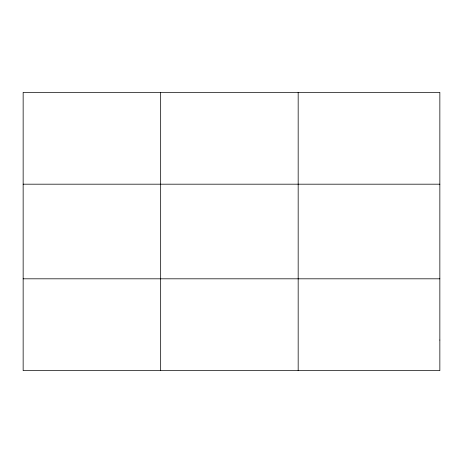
<?xml version="1.0" encoding="UTF-8"?>
<svg xmlns="http://www.w3.org/2000/svg" width="463" height="463" viewBox="0 0 463 463"><rect width="100%" height="100%" fill="white"/><g stroke="black" fill="none" stroke-linecap="round" stroke-linejoin="round"><path stroke-width="0.69" d="M160.661 370.649L160.661 92.351M298.172 370.649L298.172 92.351M23.15 184.187L439.85 184.187M23.15 278.813L439.85 278.813M439.85 340.039L439.85 370.649L23.15 370.649L23.15 92.351L439.85 92.351L439.85 340.039"/></g></svg>
